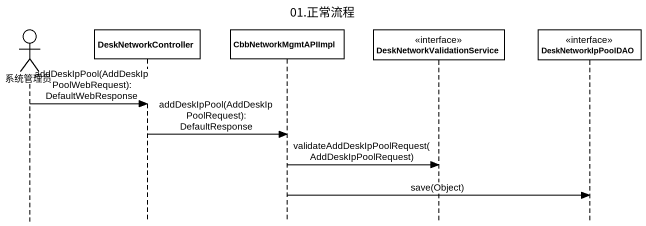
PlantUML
@startuml
title 01.正常流程
hide footbox
actor 系统管理员
participant DeskNetworkController
participant CbbNetworkMgmtAPIImpl
participant DeskNetworkValidationService <<interface>>
participant DeskNetworkIpPoolDAO <<interface>>

系统管理员 -> DeskNetworkController : addDeskIpPool(AddDeskIpPoolWebRequest): DefaultWebResponse
DeskNetworkController -> CbbNetworkMgmtAPIImpl : addDeskIpPool(AddDeskIpPoolRequest): DefaultResponse
CbbNetworkMgmtAPIImpl -> DeskNetworkValidationService : validateAddDeskIpPoolRequest(AddDeskIpPoolRequest)
CbbNetworkMgmtAPIImpl -> DeskNetworkIpPoolDAO : save(Object)
@enduml
